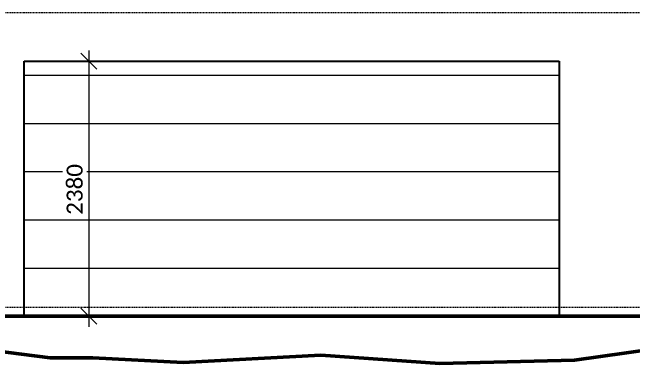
# Model space of a CAD drawing. Header units: millimetres. Extents: x 23342 to 46688, y 31334 to 41447.
# Drawn here: x 28595 to 34390, y 31812 to 35090 of the extents above; entities that cross this region are included whole.
import ezdxf

# ---------------------------------------------------------------- set-up
doc = ezdxf.new("R2010")
doc.units = ezdxf.units.MM
doc.linetypes.add('Centre', pattern=[30, 12, -6, 6, -6])
for name, color, linetype, lineweight in [('A-ANNO-DIMS', 211, 'Continuous', 9), ('A-ANNO-DIMS-100', 211, 'Continuous', 9), ('A-DETL', 90, 'Continuous', 9), ('A-DETL-MEDM', 33, 'Continuous', 25), ('A-DETL-WIDE', 214, 'Continuous', 50), ('A-DOOR', 31, 'Continuous', 9), ('A-FLOR-LEVL', 51, 'Continuous', 9)]:
    doc.layers.add(name, color=color, linetype=linetype, lineweight=lineweight)
doc.styles.add('Calibri', font='calibri.ttf', dxfattribs={"height": 150})
doc.dimstyles.new('1_5mm_Calibri_Orange', dxfattribs={"dimscale": 304.8, "dimtxt": 176.602264, "dimasz": 0.492126, "dimexe": 0.328084, "dimexo": 0.0625, "dimgap": 0, "dimtad": 1, "dimdec": 0, "dimzin": 0, "dimdsep": 46, "dimtxsty": 'Calibri', "dimblk1": 'OBLIQUE', "dimblk2": 'OBLIQUE', "dimsah": 1, "dimcen": 0.09, "dimdle": 0.328084, "dimazin": 0, "dimtfac": 1, "dimtdec": 4, "dimtix": 1, "dimtmove": 0, "dimatfit": 3, "dimfxl": 0.984252, "dimfxlon": 1, "dimtvp": 1, "dimtfill": 1, "dimtolj": 1, "dimtzin": 0, "dimarcsym": 2})

# ---------------------------------------------------------------- blocks, each defined once
blk = doc.blocks.new('Panelift Door - 5000-2447540-front')
at = {"layer": 'A-DOOR'}
h = blk.add_hatch(dxfattribs=at)
h.set_pattern_fill('FP_1', color=256, style=0, pattern_type=2)
h.set_pattern_definition([(0, (30595.85, 32254), (0, 450), [])])
h.paths.add_polyline_path([(28705.4, 32254), (33705.4, 32254), (33705.4, 34634), (28705.4, 34634), (28705.4, 32908)])
blk = doc.blocks.new('DIMBLOCK6-front')
at = {"layer": 'A-ANNO-DIMS-100'}
for p, q in [((29309.4, 34734), (29309.4, 32154)), ((29309.4, 34634), (29234.4, 34709)), ((29309.4, 34634), (29209.4, 34634)), ((29309.4, 34634), (29384.4, 34559)), ((29309.4, 34634), (29609.4, 34634)), ((29309.4, 32254), (29234.4, 32329)), ((29309.4, 32254), (29209.4, 32254)), ((29309.4, 32254), (29384.4, 32179)), ((29309.4, 32254), (29609.4, 32254))]:
    blk.add_line(p, q, dxfattribs=at)
at = {"layer": 'A-ANNO-DIMS-100', "color": 0, "insert": (29101.5, 33200.8), "char_height": 150, "width": 583.656, "attachment_point": 1, "rotation": 90, "line_spacing_factor": 1.158048, "style": 'Calibri', "bg_fill": 3, "box_fill_scale": 1.25, "bg_fill_color": 9, "bg_fill_true_color": 13158600, "bg_fill_transparency": 0}
blk.add_mtext('2380', dxfattribs=at)
blk = doc.blocks.new('_Oblique')
at = {"color": 0, "linetype": 'ByBlock', "lineweight": -2}
blk.add_line((-0.5, -0.5), (0.5, 0.5), dxfattribs=at)

msp = doc.modelspace()

# ---------------------------------------------------------------- linework, layer by layer
at = {"layer": 'A-DETL', "lineweight": 50}
for p, q in [((27975.4, 31986.4), (28948.1, 31866.9)), ((33847.6, 31844.1), (34825.4, 31981.5)), ((30192, 31822.7), (31475.7, 31890)), ((31475.7, 31890), (32588, 31812.2)), ((28948.1, 31866.9), (29348.1, 31866.9)), ((29348.1, 31866.9), (30192, 31822.7)), ((32588, 31812.2), (33847.6, 31844.1))]:
    msp.add_line(p, q, dxfattribs=at)
at = {"layer": 'A-DETL-MEDM'}
for p, q in [((28705.4, 32254), (28705.4, 34634)), ((28705.4, 34634), (33705.4, 34634)), ((33705.4, 34634), (33705.4, 32254))]:
    msp.add_line(p, q, dxfattribs=at)
at = {"layer": 'A-DETL-WIDE'}
msp.add_line((36168.1, 32254), (26750.1, 32254), dxfattribs=at)
at = {"layer": 'A-FLOR-LEVL', "linetype": 'Centre'}
for p, q in [((23564.5, 35090), (46688, 35090)), ((23564.5, 32340), (46688, 32340))]:
    msp.add_line(p, q, dxfattribs=at)

# ---------------------------------------------------------------- block references
at = {"layer": 'A-DOOR'}
msp.add_blockref('Panelift Door - 5000-2447540-front', (0, 0), dxfattribs=at)

# ---------------------------------------------------------------- next in the draw order: dimensions: what is measured, and where the dimension line sits
at = {"layer": 'A-ANNO-DIMS'}
dim = msp.add_linear_dim(base=(29309.4, 32254), p1=(29609.4, 34634), p2=(29609.4, 32254), angle=90, dimstyle='1_5mm_Calibri_Orange', override={"dimpost": '<>', "dimfxl": 2380}, dxfattribs=at)
dim.commit()
dim.dimension.update_dxf_attribs({"geometry": 'DIMBLOCK6-front', "text_midpoint": (29232.6, 33444)})

doc.saveas('drawing.dxf')
